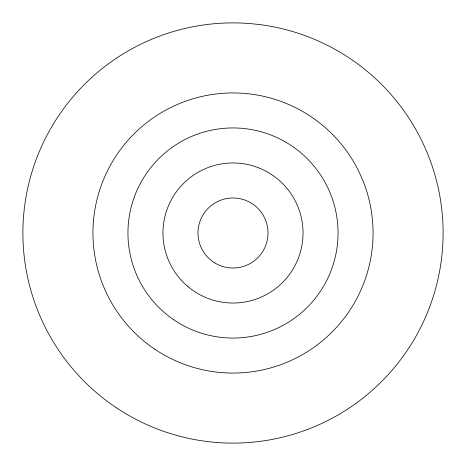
<?xml version="1.0" encoding="UTF-8"?>
<svg xmlns="http://www.w3.org/2000/svg" width="466" height="466" viewBox="0 0 466 466"><rect width="100%" height="100%" fill="white"/><g stroke="black" fill="none" stroke-linecap="round" stroke-linejoin="round"><path stroke-width="0.7" d="M188.054 286.707A70.034 70.034 0 0 0 301.985 245.075A70.034 70.034 0 0 0 208.96 167.218A70.034 70.034 0 0 0 188.054 286.707M173.3 319.443A105.054 105.054 0 0 0 337.71 241.481A105.054 105.054 0 0 0 187.99 138.076A105.054 105.054 0 0 0 173.3 319.443M214.849 262.946A35.02 35.02 0 0 0 268.008 233.751A35.02 35.02 0 0 0 216.142 202.308A35.02 35.02 0 0 0 214.849 262.946M116.838 408.076A210.108 210.108 0 0 0 442.7 246.06A210.108 210.108 0 0 0 139.462 44.864A210.108 210.108 0 0 0 116.838 408.076M154.91 349.284A140.074 140.074 0 0 0 372.748 242.489A140.074 140.074 0 0 0 171.342 107.232A140.074 140.074 0 0 0 154.91 349.284"/></g></svg>
